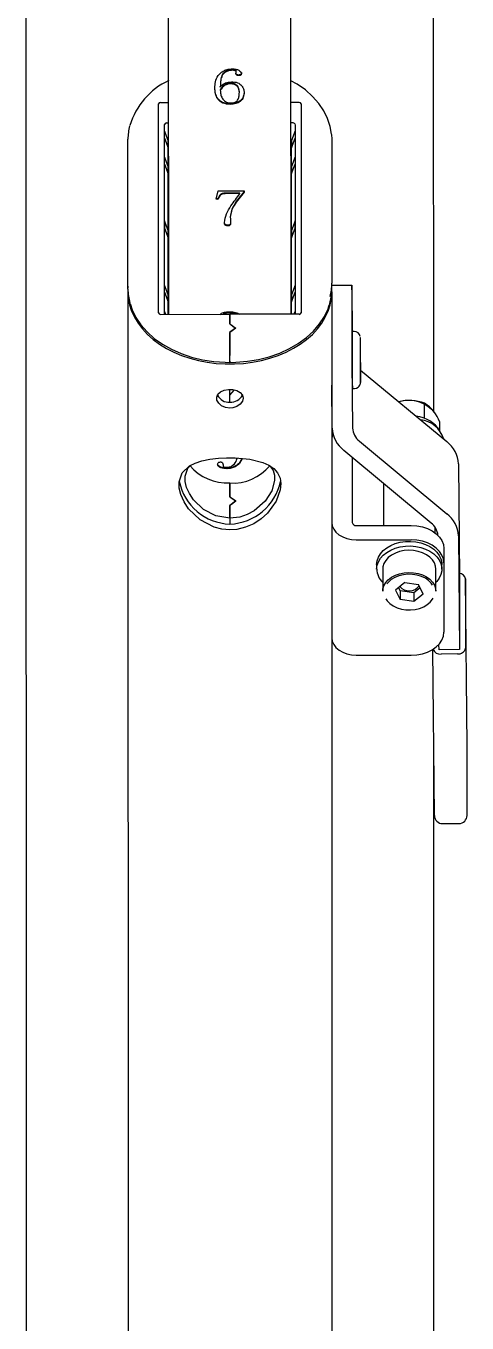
# Model space of a CAD drawing. Header units: millimetres. Extents: x 24547 to 62889, y 34568 to 56011.
# Drawn here: x 59168.4 to 59276.6, y 53643.7 to 53961.8 of the extents above; entities that cross this region are included whole.
import ezdxf

# ---------------------------------------------------------------- set-up
doc = ezdxf.new("R2010")
doc.units = ezdxf.units.MM

# ---------------------------------------------------------------- blocks, each defined once
blk = doc.blocks.new('AFSD')
for p, q in [((43.29, 45.11), (-504.56, 45.11)), ((-100.88, 20.11), (-464.18, 20.11)), ((-100.18, 20.11), (-100.88, 20.11)), ((-100.18, 20.11), (-98.76, 20.11)), ((-99.95, 20.05), (-98.76, 20.11)), ((-98.76, 20.11), (-63.41, 20.11)), ((-106.36, 12.12), (-106.36, -4.89)), ((-106.36, 10.8), (-105.55, 11.11)), ((-106.36, 11.11), (-105.55, 11.11)), ((-106.36, 11.11), (-59.76, 11.11)), ((-106.36, 10.21), (-103.33, 10.21)), ((-106.36, 10.11), (309.95, 10.11)), ((-106.02, 12.61), (-54.73, 12.61)), ((-105.55, 11.11), (-105.55, 11.11)), ((-100.95, 11.11), (-103.33, 10.21)), ((-103.33, 10.21), (-101.56, 10.21)), ((-101.56, 10.21), (-99.19, 11.11)), ((-101.56, 10.21), (-87.59, 10.21)), ((-100.95, 11.11), (-99.19, 11.11)), ((-100.95, 11.11), (-100.95, 11.11)), ((-99.19, 11.11), (-99.19, 11.11)), ((-85.22, 11.11), (-87.59, 10.21)), ((-87.59, 10.21), (-85.83, 10.21)), ((-85.83, 10.21), (-83.45, 11.11)), ((-85.83, 10.21), (-71.86, 10.21)), ((-83.45, 11.11), (-85.22, 11.11)), ((-85.22, 11.11), (-85.22, 11.11)), ((-83.45, 11.11), (-83.45, 11.11)), ((-69.49, 11.11), (-71.86, 10.21)), ((-71.86, 10.21), (-70.09, 10.21)), ((-70.09, 10.21), (-67.72, 11.11)), ((-70.09, 10.21), (-65.5, 10.21)), ((-69.49, 11.11), (-69.49, 11.11)), ((-69.49, 11.11), (-67.72, 11.11)), ((-67.72, 11.11), (-67.72, 11.11)), ((-63.12, 11.11), (-65.5, 10.21)), ((-65.5, 10.21), (-63.73, 10.21)), ((-63.73, 10.21), (-61.36, 11.11)), ((-63.12, 11.11), (-63.12, 11.11)), ((-63.12, 11.11), (-61.36, 11.11)), ((-61.36, 11.11), (-61.36, 11.11)), ((-59.41, 10.61), (-59.41, 10.11)), ((-54.39, 12.12), (-54.39, 10.11)), ((-78.18, -1.97), (-78.13, -1.56)), ((-78.18, -1.97), (-78.03, -1.97)), ((-78.13, -1.56), (-76.05, -2.05)), ((-78.03, -1.97), (-77.99, -1.59)), ((-76.05, -2.05), (-76.05, -8.39)), ((-50.63, -2.56), (-50.49, -2.56)), ((-156.39, -4.89), (-157.81, -4.89)), ((-156.39, -4.89), (-157.81, -4.89)), ((-153.14, -4.89), (-156.39, -4.89)), ((-156.39, -4.89), (-153.21, -4.89)), ((-152.08, -6.29), (-152.16, -6.29)), ((-147.73, -4.89), (-151.16, -4.89)), ((-151.09, -4.89), (-147.73, -4.89)), ((-144.22, -4.11), (-144.08, -4.11)), ((-127.93, -4.89), (-126.11, -4.89)), ((-127.93, -4.89), (-126.18, -4.89)), ((-126.18, -4.89), (-124.91, -6.04)), ((-125.99, -5.07), (-126.11, -4.89)), ((-126.11, -4.89), (-124.77, -4.89)), ((-117.85, -4.89), (-118.15, -4.89)), ((-118.15, -4.89), (-117.85, -4.89)), ((-117.85, -4.89), (-116.44, -4.89)), ((-117.85, -4.89), (-116.44, -4.89)), ((-115.03, -4.89), (-116.44, -4.89)), ((-116.44, -4.89), (-115.03, -4.89)), ((-110.71, -4.89), (-115.03, -4.89)), ((-115.03, -4.89), (-110.78, -4.89)), ((-109.72, -6.39), (-110.78, -4.89)), ((-109.72, -6.29), (-110.71, -4.89)), ((-109.72, -6.29), (-109.79, -6.29)), ((-108.73, -4.89), (-109.72, -6.29)), ((-108.66, -4.89), (-109.72, -6.39)), ((-106.36, -4.89), (-108.73, -4.89)), ((-108.66, -4.89), (-106.36, -4.89)), ((-106.36, -21.91), (-106.36, -4.89)), ((-105.93, -4.96), (-106.07, -4.96)), ((-84.66, -4.34), (-84.52, -4.34)), ((-76.76, -3.84), (-76.62, -3.84)), ((-76.76, -7.36), (-76.76, -3.84)), ((-76.62, -7.36), (-76.62, -3.84)), ((-49.66, -5.21), (-49.81, -5.21)), ((-46.51, -5.47), (-46.37, -5.47)), ((-76.76, -7.36), (-76.62, -7.36)), ((-76.05, -8.39), (-76.4, -8.39)), ((-47.8, -7.03), (-47.66, -7.03)), ((-46.94, -6.46), (-46.8, -6.46)), ((-106.36, -19.89), (309.95, -19.89)), ((-106.36, -19.99), (-103.33, -19.99)), ((-105.55, -20.89), (-106.36, -20.59)), ((-105.55, -20.89), (-106.36, -20.89)), ((-59.76, -20.89), (-106.36, -20.89)), ((-105.55, -20.89), (-105.55, -20.89)), ((-103.33, -19.99), (-100.95, -20.89)), ((-101.56, -19.99), (-103.33, -19.99)), ((-101.56, -19.99), (-87.59, -19.99)), ((-99.19, -20.89), (-101.56, -19.99)), ((-100.95, -20.89), (-100.95, -20.89)), ((-99.19, -20.89), (-100.95, -20.89)), ((-99.19, -20.89), (-99.19, -20.89)), ((-85.83, -19.99), (-87.59, -19.99)), ((-87.59, -19.99), (-85.22, -20.89)), ((-85.83, -19.99), (-71.86, -19.99)), ((-83.45, -20.89), (-85.83, -19.99)), ((-85.22, -20.89), (-83.45, -20.89)), ((-85.22, -20.89), (-85.22, -20.89)), ((-83.45, -20.89), (-83.45, -20.89)), ((-71.86, -19.99), (-69.49, -20.89)), ((-70.09, -19.99), (-71.86, -19.99)), ((-70.09, -19.99), (-65.5, -19.99)), ((-67.72, -20.89), (-70.09, -19.99)), ((-69.49, -20.89), (-69.49, -20.89)), ((-67.72, -20.89), (-69.49, -20.89)), ((-67.72, -20.89), (-67.72, -20.89)), ((-65.5, -19.99), (-63.12, -20.89)), ((-63.73, -19.99), (-65.5, -19.99)), ((-61.36, -20.89), (-63.73, -19.99)), ((-61.36, -20.89), (-63.12, -20.89)), ((-63.12, -20.89), (-63.12, -20.89)), ((-61.36, -20.89), (-61.36, -20.89)), ((-59.41, -20.39), (-59.41, -19.89)), ((-54.39, -21.91), (-54.39, -19.89)), ((-54.73, -22.39), (-106.02, -22.39)), ((-100.88, -29.89), (-464.18, -29.89)), ((-134.29, -29.99), (-123.72, -29.89)), ((-100.88, -29.89), (-100.18, -29.89)), ((-100.18, -29.89), (-98.76, -29.89)), ((-99.2, -29.89), (-99.18, -34.82)), ((-63.41, -29.89), (-98.76, -29.89)), ((-62.22, -29.84), (-63.41, -29.89)), ((-157.56, -54.27), (-139.74, -32.84)), ((-141.44, -34.89), (-157.45, -34.89)), ((-118.03, -34.84), (-134.27, -34.99)), ((-124.56, -34.95), (-124.56, -35.45)), ((-112.85, -34.82), (-115.2, -34.83)), ((-100.35, -34.84), (-110.56, -34.93)), ((-110.56, -35.39), (-110.56, -34.89)), ((-100.35, -34.81), (-110.03, -34.81)), ((-99.18, -34.83), (-99.18, -34.82)), ((-189.98, -35.89), (-189.98, -49.39)), ((-161.69, -35.89), (-161.69, -49.39)), ((-158.16, -35.89), (-158.16, -49.39)), ((-137.45, -36.65), (-155.27, -58.08)), ((-120.02, -36.95), (-137.59, -58.08)), ((-167.7, -40.89), (-168.84, -40.89)), ((-168.84, -42.39), (-174.28, -42.39)), ((-147.81, -42.54), (-158.16, -42.54)), ((-176.81, -50.01), (-176.34, -46.62)), ((-174.02, -45.49), (-176.34, -46.62)), ((-174.22, -46.62), (-176.34, -46.62)), ((-174.69, -50.01), (-174.22, -46.62)), ((-173.42, -46.23), (-174.22, -46.62)), ((-172.17, -47.77), (-174.02, -45.49)), ((-174.69, -50.01), (-176.81, -50.01)), ((-174.97, -52.29), (-176.81, -50.01)), ((-173.44, -51.56), (-174.69, -50.01)), ((-172.17, -47.77), (-172.65, -51.17)), ((-174.97, -52.29), (-172.65, -51.17)), ((-131.88, -52.65), (-128.19, -52.65)), ((-504.56, -54.89), (-211.87, -54.89)), ((-231.29, -57.06), (-231.27, -61.06)), ((-229.3, -55.05), (-188.56, -54.69)), ((-189.67, -60.68), (-189.69, -56.68)), ((-188.63, -56.18), (-187.33, -56.17)), ((-188.61, -61.18), (-188.63, -56.18)), ((-174.28, -55.39), (-168.84, -55.39)), ((-168.84, -56.89), (-167.7, -56.89)), ((-159.96, -55.24), (-158.62, -55.24)), ((-134.92, -56.4), (-132.78, -56.4)), ((-130.33, -54.89), (43.25, -54.89)), ((-167.35, -57.39), (-184.32, -57.39)), ((-163.82, -57.39), (-167.35, -57.39)), ((-229.26, -63.05), (-212.29, -63.05)), ((-212.29, -63.05), (-171.28, -62.68)), ((-160.71, -60.94), (-188.61, -61.18)), ((-170.93, -61.18), (-188.61, -61.18)), ((-171.28, -62.68), (-188.25, -62.68)), ((-143.04, -60.94), (-170.93, -61.18))]:
    blk.add_line(p, q)
at = {"flags": 128}
for points in [[(-100.88, 20.11), (-102.47, 20.01), (-104.04, 19.7), (-105.59, 19.21), (-107.09, 18.51), (-108.55, 17.63), (-109.95, 16.57), (-111.27, 15.33), (-112.51, 13.93), (-113.66, 12.38), (-114.7, 10.69), (-115.64, 8.88), (-116.45, 6.95), (-117.14, 4.93), (-117.7, 2.83), (-118.12, 0.67), (-118.4, -1.54), (-118.54, -3.77), (-118.54, -6.02), (-118.4, -8.25), (-118.12, -10.46), (-117.7, -12.62), (-117.14, -14.72), (-116.45, -16.74), (-115.64, -18.67), (-114.7, -20.48), (-113.66, -22.17), (-112.51, -23.72), (-111.27, -25.12), (-109.95, -26.36), (-108.55, -27.42), (-107.09, -28.3), (-105.59, -28.99), (-104.04, -29.49), (-102.47, -29.79), (-100.88, -29.89)], [(-103.71, 19.59), (-105.26, 19.09), (-107.16, 18.15), (-108.97, 16.92), (-110.68, 15.41), (-112.25, 13.64), (-113.67, 11.64), (-114.92, 9.42), (-115.98, 7.03), (-116.84, 4.48), (-117.49, 1.82), (-117.92, -0.93), (-118.13, -3.73), (-118.15, -4.89)], [(-159.22, -4.89), (-159.05, -2.93), (-158.57, -1.02), (-156.79, 2.4), (-154.03, 5.25), (-152.33, 6.36), (-150.57, 7.15), (-148.96, 7.54), (-147.45, 7.58), (-145.21, 6.8), (-143.54, 5), (-142.85, 3.61), (-142.31, 1.97), (-141.91, 0.04), (-141.66, -2.07), (-141.55, -4.1), (-141.56, -6.16), (-141.91, -9.79), (-142.7, -13.01), (-143.35, -14.47), (-144.18, -15.67), (-145.24, -16.61), (-146.53, -17.2), (-147.88, -17.39), (-149.37, -17.26), (-152.22, -16.21), (-155.12, -14.1), (-156.53, -12.53), (-157.71, -10.73), (-158.58, -8.72), (-159.1, -6.58), (-159.22, -4.89)], [(-156.39, -4.89), (-155.82, -1.48), (-154.25, 1.54), (-151.83, 4.05), (-150.34, 5.03), (-148.81, 5.71), (-147.4, 6.05), (-146.07, 6.08), (-144.09, 5.39), (-143.31, 4.55)], [(-129.34, -4.89), (-129.2, -3.82), (-128.79, -2.87), (-128.17, -2.15), (-127.42, -1.73), (-126.64, -1.66), (-125.93, -1.96), (-125.35, -2.59), (-124.95, -3.48), (-124.76, -4.53), (-124.8, -5.61), (-125.05, -6.61), (-125.51, -7.42), (-126.15, -7.96), (-126.89, -8.14), (-127.66, -7.97), (-128.38, -7.45), (-128.94, -6.64), (-129.28, -5.63), (-129.34, -4.89)], [(-143.45, -14.62), (-143.62, -14.81), (-144.66, -15.5), (-145.81, -15.83), (-147.11, -15.87), (-149.62, -15.17), (-152.17, -13.57), (-154.57, -10.88), (-155.49, -9.17), (-156.11, -7.32), (-156.39, -4.89)], [(-118.15, -4.89), (-118.11, -6.38), (-117.88, -9.18), (-117.43, -11.92), (-116.75, -14.57), (-115.87, -17.11), (-114.78, -19.49), (-113.51, -21.68), (-112.06, -23.67), (-110.46, -25.42), (-108.72, -26.9), (-106.87, -28.1), (-104.98, -28.99)], [(-62.17, -29.83), (-60.29, -29.52), (-58.32, -28.88), (-56.42, -27.94), (-54.61, -26.71), (-52.9, -25.2), (-51.33, -23.43), (-49.91, -21.43), (-49.05, -19.89)], [(-185.74, -29.89), (-186.56, -30.01), (-187.36, -30.35), (-188.09, -30.91), (-188.74, -31.65), (-189.26, -32.56), (-189.66, -33.6), (-189.9, -34.72), (-189.98, -35.89)], [(-157.45, -29.89), (-158.28, -30.01), (-159.08, -30.35), (-159.81, -30.91), (-160.45, -31.65), (-160.98, -32.56), (-161.37, -33.6), (-161.61, -34.72), (-161.69, -35.89)], [(-135.62, -30.15), (-136.09, -30), (-136.95, -29.89)], [(-124.54, -35.45), (-124.48, -35.93), (-124.27, -36.33), (-124.01, -36.6), (-123.74, -36.78), (-123.5, -36.88), (-123.32, -36.92), (-123.23, -36.93), (-123.18, -36.94), (-123.14, -36.94), (-123.08, -36.94), (-122.93, -36.95), (-122.47, -36.95), (-122.36, -36.95)], [(-121.44, -36.95), (-120.61, -36.95), (-119.66, -36.95), (-118.63, -36.95), (-117.55, -36.94), (-116.48, -36.94), (-115.45, -36.93), (-114.5, -36.92), (-113.66, -36.92), (-112.98, -36.91), (-112.47, -36.9), (-112.16, -36.9), (-112.05, -36.89), (-112.16, -36.89), (-112.47, -36.89), (-112.98, -36.88), (-113.66, -36.88), (-114.5, -36.88), (-115.45, -36.89), (-116.48, -36.89), (-117.55, -36.89), (-118.63, -36.9), (-119.66, -36.9), (-120.61, -36.91), (-121.44, -36.92), (-122.13, -36.92), (-122.63, -36.93), (-122.95, -36.94), (-123.05, -36.94)], [(-122.37, -36.95), (-122.13, -36.95), (-121.44, -36.95)], [(-168.84, -40.89), (-167.93, -41), (-167.04, -41.31), (-166.21, -41.81), (-165.44, -42.5), (-164.76, -43.35), (-164.18, -44.35), (-163.73, -45.46), (-163.4, -46.67), (-163.22, -47.93), (-163.18, -49.22), (-163.29, -50.49), (-163.55, -51.73), (-163.94, -52.89), (-164.45, -53.95), (-165.08, -54.88), (-165.81, -55.66), (-166.62, -56.25), (-167.48, -56.66), (-168.38, -56.87), (-169.29, -56.87), (-170.19, -56.66), (-171.05, -56.25), (-171.86, -55.66), (-172.13, -55.39)], [(-167.7, -40.89), (-166.8, -41), (-165.91, -41.31), (-165.08, -41.81), (-164.31, -42.5), (-163.62, -43.35), (-163.05, -44.35), (-162.59, -45.46), (-162.27, -46.67), (-162.09, -47.93), (-162.05, -49.22), (-162.16, -50.49), (-162.42, -51.73), (-162.81, -52.89), (-163.32, -53.95), (-163.95, -54.88), (-164.68, -55.66), (-165.49, -56.25), (-166.35, -56.66), (-167.25, -56.87), (-167.7, -56.89)], [(-176.17, -43.17), (-176.65, -43.5), (-177.31, -44.15), (-177.88, -44.96), (-178.34, -45.91), (-178.66, -46.96), (-178.84, -48.07), (-178.87, -49.22), (-178.75, -50.35), (-178.49, -51.43), (-178.09, -52.43), (-177.57, -53.3), (-176.95, -54.03), (-176.24, -54.58), (-175.97, -54.73)], [(-174.28, -42.39), (-173.73, -42.44), (-172.93, -42.68), (-172.16, -43.12), (-171.47, -43.75), (-170.87, -44.54), (-170.37, -45.48), (-170, -46.52), (-169.77, -47.64), (-169.68, -48.8), (-169.75, -49.96), (-169.95, -51.09), (-170.3, -52.14), (-170.77, -53.1), (-171.36, -53.91), (-172.04, -54.57), (-172.79, -55.04)], [(-172.78, -54.6), (-172.34, -54.29), (-171.67, -53.64), (-171.1, -52.83), (-170.65, -51.88), (-170.33, -50.83), (-170.15, -49.71), (-170.11, -48.57), (-170.23, -47.44), (-170.49, -46.36), (-170.89, -45.36), (-171.41, -44.48), (-172.04, -43.76), (-172.46, -43.4)], [(-167.35, -55.04), (-166.6, -54.57), (-165.92, -53.91), (-165.33, -53.1), (-164.86, -52.14), (-164.51, -51.09), (-164.3, -49.96), (-164.24, -48.8), (-164.33, -47.64), (-164.56, -46.52), (-164.93, -45.48), (-165.42, -44.54), (-166.02, -43.75), (-166.72, -43.12), (-167.48, -42.68), (-168.29, -42.44), (-168.84, -42.39)], [(-189.98, -49.39), (-189.89, -50.78), (-189.64, -52.13), (-189.22, -53.39), (-188.65, -54.54), (-187.96, -55.52), (-187.15, -56.32), (-186.26, -56.91), (-185.3, -57.27), (-184.32, -57.39)], [(-167.35, -57.39), (-166.37, -57.27), (-165.42, -56.91), (-164.52, -56.32), (-163.71, -55.52), (-163.02, -54.54), (-162.45, -53.39), (-162.04, -52.13), (-161.78, -50.78), (-161.69, -49.39)], [(-158.16, -49.39), (-158.24, -50.78), (-158.5, -52.13), (-158.92, -53.39), (-159.48, -54.54), (-160.18, -55.52), (-160.99, -56.32), (-161.88, -56.91), (-162.83, -57.27), (-163.82, -57.39)], [(-172.79, -55.04), (-173.59, -55.32), (-174.28, -55.39)], [(-168.84, -55.39), (-168.15, -55.32), (-167.35, -55.04)], [(-172.42, -61.12), (-171.65, -61.12), (-170.77, -61.12), (-169.81, -61.11), (-168.82, -61.11), (-167.84, -61.1), (-166.91, -61.1), (-166.08, -61.09), (-165.37, -61.09), (-164.83, -61.08), (-164.48, -61.07), (-164.32, -61.07), (-164.37, -61.06), (-164.63, -61.06), (-165.08, -61.06), (-165.71, -61.06), (-166.48, -61.06), (-167.36, -61.06), (-168.32, -61.06), (-169.31, -61.07), (-170.29, -61.07), (-171.22, -61.08), (-172.05, -61.09), (-172.76, -61.09), (-173.3, -61.1), (-173.65, -61.1), (-173.81, -61.11), (-173.76, -61.11), (-173.5, -61.12), (-173.05, -61.12), (-172.42, -61.12)]]:
    blk.add_lwpolyline(points, dxfattribs=at)
for centre, radius, start, end in [((-100.15, 7.27), 12.83, 90.1326, 105.5362), ((-63.44, 7.28), 12.83, 75.1742, 89.8714), ((-65.07, 2.71), 17.65, 24.7713, 73.4258), ((-144.72, -5.31), 13.09, 101.3737, 178.1828), ((-135.61, -4.32), 12.13, 130.3753, 182.692), ((-124.72, -4.7), 3.21, 117.4791, 183.5377), ((-144.68, -4.45), 13.13, 181.925, 258.3478), ((-136.02, -5.64), 11.73, 176.3436, 230.49), ((-124.55, -5.03), 3.38, 177.7131, 240.6761), ((-133.97, -37.21), 7.23, 92.55, 142.8344), ((-100.15, -16.61), 13.28, 248.7015, 269.9012), ((-98.73, -17.07), 12.83, 255.1742, 269.8715), ((-157.27, -35.77), 0.893, 101.4207, 188.0507), ((-134.08, -39.2), 4.22, 92.5503, 142.834), ((-113.64, -821.02), 786.15, 89.92523, 90.79617), ((-112.35, -711.64), 676.82, 90.241, 90.48044), ((-109.68, -711.61), 676.8, 90.0297, 90.26914), ((-112.07, -111.69), 76.82, 88.8747, 90.404), ((-100, -72.08), 37.27, 88.7387, 90.5398), ((-100.33, 2.44), 37.29, 269.9706, 271.771), ((-112.04, -35.42), 1.47, 278.0703, 1.7748), ((-168.71, -45.55), 4.65, 91.5561, 137.3617), ((-171.17, -48.87), 3.01, 130.7011, 234.1849), ((-135.33, -48.84), 7.87, 315.9094, 18.3039), ((-137.45, -48.95), 9.97, 338.2435, 15.194), ((-139.11, -49.82), 7.8, 302.3843, 354.5091), ((-138.87, -50.92), 6.69, 286.4672, 354.0116), ((-136.04, -47.71), 9.28, 290.5799, 327.883), ((-229.29, -57.05), 2, 90.5101, 180.2551), ((-187.82, -56.46), 1.88, 112.595, 186.8934), ((-160.95, -51.69), 4.26, 275.3337, 322.7168), ((-161.04, -53.71), 7.23, 272.5501, 322.8344), ((-143.36, -53.71), 7.23, 272.5501, 322.8344), ((-229.27, -61.05), 2, 180.2551, 270), ((-187.89, -60.92), 1.79, 172.2904, 258.5784), ((-171.57, -61.05), 1.66, 279.9799, 355.7905)]:
    blk.add_arc(centre, radius, start, end)
for centre, major_axis, ratio, start_param, end_param in [((-106, 12.09), (-0.049, 0.517), 0.702394, 6.217327, 7.721085), ((-61.08, 10.61), (-1.37, -0.49), 0.084133, 3.339898, 3.373416), ((-59.72, 10.61), (-0.073, 0.498), 0.607416, 4.657315, 6.161074), ((-61.08, 10.61), (-1.67, 0), 0.298858, 3.141593, 3.175111), ((-54.76, 12.09), (0.049, 0.517), 0.702394, 4.845285, 6.349044), ((-145.43, -4.89), (-10.16, 10.16), 0.414214, 1.178097, 1.314887), ((-145.36, -4.89), (-10.16, 10.16), 0.414214, 1.178097, 1.305716), ((-143.38, -4.89), (10.16, 10.16), 0.414214, 1.963495, 2.091114), ((-143.31, -4.89), (10.16, 10.16), 0.414214, 1.963495, 2.100285), ((-106, -21.88), (0.049, 0.517), 0.702394, 1.703693, 3.207451), ((-61.08, -20.39), (-1.37, 0.49), 0.084133, 2.909769, 2.943288), ((-59.72, -20.39), (0.073, 0.498), 0.607416, 3.263704, 4.767463), ((-61.08, -20.39), (-1.67, 0), 0.298858, 3.108074, 3.141593), ((-54.76, -21.88), (-0.049, 0.517), 0.702394, 3.075734, 4.579493)]:
    blk.add_ellipse(centre, major_axis=major_axis, ratio=ratio, start_param=start_param, end_param=end_param)
for points, knots in [([(-144.22, -4.11), (-144.18, -3.61), (-144.13, -2.86), (-143.74, -2.15), (-143.42, -1.92), (-143.24, -1.9), (-143.16, -1.89)], [0, 0, 0, 0, 0.4988731, 0.7488687, 0.874372, 1, 1, 1, 1]), ([(-144.08, -4.11), (-144.04, -3.61), (-143.98, -2.86), (-143.6, -2.15), (-143.28, -1.92), (-143.1, -1.9), (-143.01, -1.89)], [0, 0, 0, 0, 0.498876, 0.748877, 0.874371, 1, 1, 1, 1]), ([(-142.57, -2.59), (-142.58, -2.65), (-142.58, -2.76), (-142.62, -2.92), (-142.71, -3.05), (-142.93, -3.2), (-143.13, -3.21), (-143.29, -3.23)], [0, 0, 0, 0, 0.125371, 0.250569, 0.375724, 0.500996, 1, 1, 1, 1]), ([(-143.16, -1.89), (-143.08, -1.91), (-142.92, -1.93), (-142.71, -2.08), (-142.59, -2.32), (-142.58, -2.5), (-142.57, -2.59)], [0, 0, 0, 0, 0.280458, 0.561137, 0.779756, 1, 1, 1, 1]), ([(-106.41, -2.44), (-106.3, -2.57), (-105.98, -2.94), (-105.77, -3.87), (-105.74, -4.6), (-105.72, -4.96)], [0, 0, 0, 0, 0.215917, 0.607499, 1, 1, 1, 1]), ([(-76.76, -3.84), (-76.78, -3.56), (-76.83, -2.99), (-77.38, -2.26), (-77.87, -2.08), (-78.18, -1.97)], [0, 0, 0, 0, 0.279702, 0.558899, 1, 1, 1, 1]), ([(-76.62, -3.84), (-76.64, -3.56), (-76.68, -2.99), (-77.24, -2.26), (-77.73, -2.08), (-78.03, -1.97)], [0, 0, 0, 0, 0.279703, 0.558902, 1, 1, 1, 1]), ([(-54.87, -5.06), (-54.82, -4.4), (-54.74, -3.43), (-54.12, -2.44), (-53.36, -1.74), (-52.25, -1.29), (-51.34, -1.25), (-50.89, -1.23)], [0, 0, 0, 0, 0.2482488, 0.3734163, 0.4987707, 0.7490592, 1, 1, 1, 1]), ([(-54.73, -5.06), (-54.68, -4.4), (-54.6, -3.43), (-53.98, -2.44), (-53.22, -1.74), (-52.11, -1.29), (-51.2, -1.25), (-50.75, -1.23)], [0, 0, 0, 0, 0.248249, 0.373416, 0.498771, 0.749057, 1, 1, 1, 1]), ([(-51.38, -2.56), (-51.71, -2.58), (-52.37, -2.61), (-53.35, -2.95), (-54.06, -3.59), (-54.46, -4.36), (-54.5, -4.83), (-54.52, -5.07)], [0, 0, 0, 0, 0.250731, 0.501037, 0.750349, 0.875285, 1, 1, 1, 1]), ([(-49.81, -5.21), (-49.84, -4.86), (-49.9, -4.17), (-50.46, -3.17), (-51.03, -2.79), (-51.38, -2.56)], [0, 0, 0, 0, 0.279616, 0.559144, 1, 1, 1, 1]), ([(-49.66, -5.21), (-49.7, -4.86), (-49.76, -4.17), (-50.32, -3.17), (-50.89, -2.79), (-51.24, -2.56)], [0, 0, 0, 0, 0.279618, 0.559143, 1, 1, 1, 1]), ([(-50.89, -1.23), (-50.36, -1.25), (-49.31, -1.3), (-48.01, -1.82), (-47.12, -2.62), (-46.56, -3.43), (-46.21, -4.46), (-46.17, -5.21), (-46.15, -5.58)], [0, 0, 0, 0, 0.250364, 0.500149, 0.625238, 0.750191, 0.875036, 1, 1, 1, 1]), ([(-46.51, -5.47), (-46.53, -5.17), (-46.57, -4.55), (-46.95, -3.78), (-47.45, -3.18), (-48.27, -2.79), (-49.34, -2.59), (-50.2, -2.57), (-50.63, -2.56)], [0, 0, 0, 0, 0.124624, 0.249335, 0.374164, 0.499204, 0.749464, 1, 1, 1, 1]), ([(-50.63, -2.56), (-50.43, -2.71), (-50.03, -3.02), (-49.48, -3.93), (-49.39, -4.76), (-49.33, -5.27)], [0, 0, 0, 0, 0.2812069, 0.5619009, 1, 1, 1, 1]), ([(-46.37, -5.47), (-46.39, -5.17), (-46.43, -4.55), (-46.81, -3.78), (-47.31, -3.18), (-48.13, -2.79), (-49.2, -2.59), (-50.06, -2.57), (-50.49, -2.56)], [0, 0, 0, 0, 0.124624, 0.249337, 0.374163, 0.4992, 0.749467, 1, 1, 1, 1]), ([(-141.73, -7.87), (-141.98, -7.78), (-142.49, -7.59), (-143.18, -7), (-143.77, -6.24), (-144.16, -5.23), (-144.2, -4.48), (-144.22, -4.11)], [0, 0, 0, 0, 0.199555, 0.400019, 0.60015, 0.799991, 1, 1, 1, 1]), ([(-141.72, -7.81), (-141.93, -7.73), (-142.39, -7.56), (-143.03, -6.99), (-143.62, -6.24), (-144.02, -5.23), (-144.06, -4.48), (-144.08, -4.11)], [0, 0, 0, 0, 0.169655, 0.377608, 0.585213, 0.79252, 1, 1, 1, 1]), ([(-143.77, -3.44), (-143.81, -3.55), (-143.87, -3.76), (-143.87, -3.98), (-143.87, -4.08)], [0, 0, 0, 0, 0.557474, 1, 1, 1, 1]), ([(-143.87, -4.08), (-143.84, -4.39), (-143.79, -5.02), (-143.18, -5.98), (-142.4, -6.51), (-141.79, -6.66), (-141.62, -6.7)], [0, 0, 0, 0, 0.207082, 0.414643, 0.829346, 1, 1, 1, 1]), ([(-143.29, -3.23), (-143.39, -3.23), (-143.57, -3.24), (-143.71, -3.38), (-143.77, -3.44)], [0, 0, 0, 0, 0.560454, 1, 1, 1, 1]), ([(-105.93, -4.96), (-105.94, -4.61), (-105.95, -3.97), (-106.23, -3.47), (-106.36, -3.25)], [0, 0, 0, 0, 0.5467043, 1, 1, 1, 1]), ([(-106.07, -4.96), (-106.07, -4.61), (-106.07, -4.08), (-106.29, -3.68), (-106.36, -3.55)], [0, 0, 0, 0, 0.677508, 1, 1, 1, 1]), ([(-106.36, -6.29), (-106.28, -6.13), (-106.09, -5.73), (-106.08, -5.25), (-106.07, -4.96)], [0, 0, 0, 0, 0.414776, 1, 1, 1, 1]), ([(-106.36, -6.55), (-106.34, -6.53), (-106.16, -6.37), (-105.98, -5.78), (-105.95, -5.23), (-105.93, -4.96)], [0, 0, 0, 0, 0.0539529, 0.5258923, 1, 1, 1, 1]), ([(-105.72, -4.96), (-105.74, -5.43), (-105.78, -6.33), (-106.17, -7.03), (-106.36, -7.37)], [0, 0, 0, 0, 0.516688, 1, 1, 1, 1]), ([(-84.66, -4.34), (-84.64, -4.21), (-84.62, -4.02), (-84.51, -3.81), (-84.28, -3.58), (-84.05, -3.57), (-83.86, -3.56)], [0, 0, 0, 0, 0.249385, 0.37498, 0.500854, 1, 1, 1, 1]), ([(-83.96, -5.06), (-84.13, -5.06), (-84.35, -5.06), (-84.56, -4.85), (-84.65, -4.64), (-84.65, -4.46), (-84.66, -4.34)], [0, 0, 0, 0, 0.49912, 0.624486, 0.749892, 1, 1, 1, 1]), ([(-84.52, -4.34), (-84.5, -4.21), (-84.48, -4.02), (-84.37, -3.81), (-84.14, -3.58), (-83.91, -3.57), (-83.72, -3.56)], [0, 0, 0, 0, 0.2493911, 0.3749915, 0.5008621, 1, 1, 1, 1]), ([(-83.82, -5.06), (-83.99, -5.06), (-84.21, -5.06), (-84.42, -4.85), (-84.5, -4.64), (-84.51, -4.46), (-84.52, -4.34)], [0, 0, 0, 0, 0.499108, 0.624492, 0.749887, 1, 1, 1, 1]), ([(-82.52, -4.99), (-82.79, -5.01), (-83.27, -5.05), (-83.75, -5.06), (-83.96, -5.06)], [0, 0, 0, 0, 0.559998, 1, 1, 1, 1]), ([(-83.86, -3.56), (-83.15, -3.68), (-81.72, -3.91), (-79.36, -5.38), (-77.75, -6.61), (-76.76, -7.36)], [0, 0, 0, 0, 0.2795174, 0.5595291, 1, 1, 1, 1]), ([(-76.4, -8.39), (-77.47, -7.5), (-78.96, -6.26), (-81.06, -5.19), (-82.03, -5.06), (-82.52, -4.99)], [0, 0, 0, 0, 0.560022, 0.780197, 1, 1, 1, 1]), ([(-76.26, -8.39), (-77.33, -7.5), (-78.82, -6.26), (-80.92, -5.19), (-81.89, -5.06), (-82.38, -4.99)], [0, 0, 0, 0, 0.5600232, 0.780196, 1, 1, 1, 1]), ([(-51.93, -8.39), (-52.33, -8.37), (-53.12, -8.32), (-54.13, -7.56), (-54.76, -6.38), (-54.84, -5.5), (-54.87, -5.06)], [0, 0, 0, 0, 0.281025, 0.559961, 0.780203, 1, 1, 1, 1]), ([(-51.79, -8.39), (-52.19, -8.37), (-52.98, -8.32), (-53.98, -7.56), (-54.62, -6.38), (-54.69, -5.5), (-54.73, -5.06)], [0, 0, 0, 0, 0.281025, 0.559961, 0.780203, 1, 1, 1, 1]), ([(-54.52, -5.07), (-54.51, -5.27), (-54.49, -5.68), (-54.31, -6.24), (-54, -6.68), (-53.48, -7.04), (-52.77, -7.2), (-52.2, -7.22), (-51.91, -7.23)], [0, 0, 0, 0, 0.1250049, 0.2497377, 0.3745655, 0.4995046, 0.7495484, 1, 1, 1, 1]), ([(-49.33, -5.27), (-49.36, -5.79), (-49.42, -6.83), (-50.22, -7.84), (-51.08, -8.31), (-51.65, -8.37), (-51.93, -8.39)], [0, 0, 0, 0, 0.279854, 0.557702, 0.77882, 1, 1, 1, 1]), ([(-51.91, -7.23), (-51.65, -7.21), (-51.12, -7.18), (-50.43, -6.78), (-49.91, -6.09), (-49.84, -5.5), (-49.81, -5.21)], [0, 0, 0, 0, 0.281277, 0.561305, 0.781231, 1, 1, 1, 1]), ([(-51.77, -7.23), (-51.51, -7.21), (-50.98, -7.18), (-50.29, -6.78), (-49.77, -6.09), (-49.7, -5.5), (-49.66, -5.21)], [0, 0, 0, 0, 0.281278, 0.561307, 0.781229, 1, 1, 1, 1]), ([(-46.15, -5.58), (-46.16, -5.85), (-46.19, -6.39), (-46.46, -7.04), (-46.8, -7.54), (-47.08, -7.66), (-47.22, -7.73)], [0, 0, 0, 0, 0.280757, 0.560596, 0.781619, 1, 1, 1, 1]), ([(-46.94, -6.46), (-46.9, -6.46), (-46.82, -6.45), (-46.71, -6.38), (-46.63, -6.27), (-46.51, -5.98), (-46.51, -5.7), (-46.51, -5.47)], [0, 0, 0, 0, 0.125293, 0.250436, 0.375784, 0.501105, 1, 1, 1, 1]), ([(-46.8, -6.46), (-46.76, -6.46), (-46.68, -6.45), (-46.57, -6.38), (-46.49, -6.27), (-46.37, -5.98), (-46.37, -5.7), (-46.37, -5.47)], [0, 0, 0, 0, 0.125294, 0.250422, 0.375782, 0.501104, 1, 1, 1, 1]), ([(-47.8, -7.03), (-47.8, -6.93), (-47.79, -6.73), (-47.66, -6.49), (-47.49, -6.4), (-47.38, -6.4), (-47.32, -6.39)], [0, 0, 0, 0, 0.280443, 0.558474, 0.778771, 1, 1, 1, 1]), ([(-47.22, -7.73), (-47.3, -7.72), (-47.47, -7.71), (-47.69, -7.58), (-47.79, -7.3), (-47.8, -7.12), (-47.8, -7.03)], [0, 0, 0, 0, 0.281196, 0.560049, 0.779248, 1, 1, 1, 1]), ([(-47.66, -7.03), (-47.66, -6.93), (-47.65, -6.73), (-47.52, -6.49), (-47.35, -6.4), (-47.24, -6.4), (-47.18, -6.39)], [0, 0, 0, 0, 0.280443, 0.558474, 0.778771, 1, 1, 1, 1]), ([(-47.08, -7.73), (-47.16, -7.72), (-47.32, -7.71), (-47.55, -7.58), (-47.65, -7.3), (-47.66, -7.12), (-47.66, -7.03)], [0, 0, 0, 0, 0.281213, 0.56005, 0.779248, 1, 1, 1, 1]), ([(-47.32, -6.39), (-47.25, -6.41), (-47.12, -6.43), (-47, -6.45), (-46.94, -6.46)], [0, 0, 0, 0, 0.560139, 1, 1, 1, 1])]:
    blk.add_open_spline(points, degree=3, knots=knots)
blk = doc.blocks.new('A$C59963516')
at = {"color": 1, "lineweight": 30, "rotation": 180.007983143804}
blk.add_blockref('AFSD', (634.22, 406.82), dxfattribs=at)

msp = doc.modelspace()

# ---------------------------------------------------------------- block references
at = {"rotation": 270}
msp.add_blockref('A$C59963516', (58806.68, 54631.67), dxfattribs=at)

doc.saveas('drawing.dxf')
